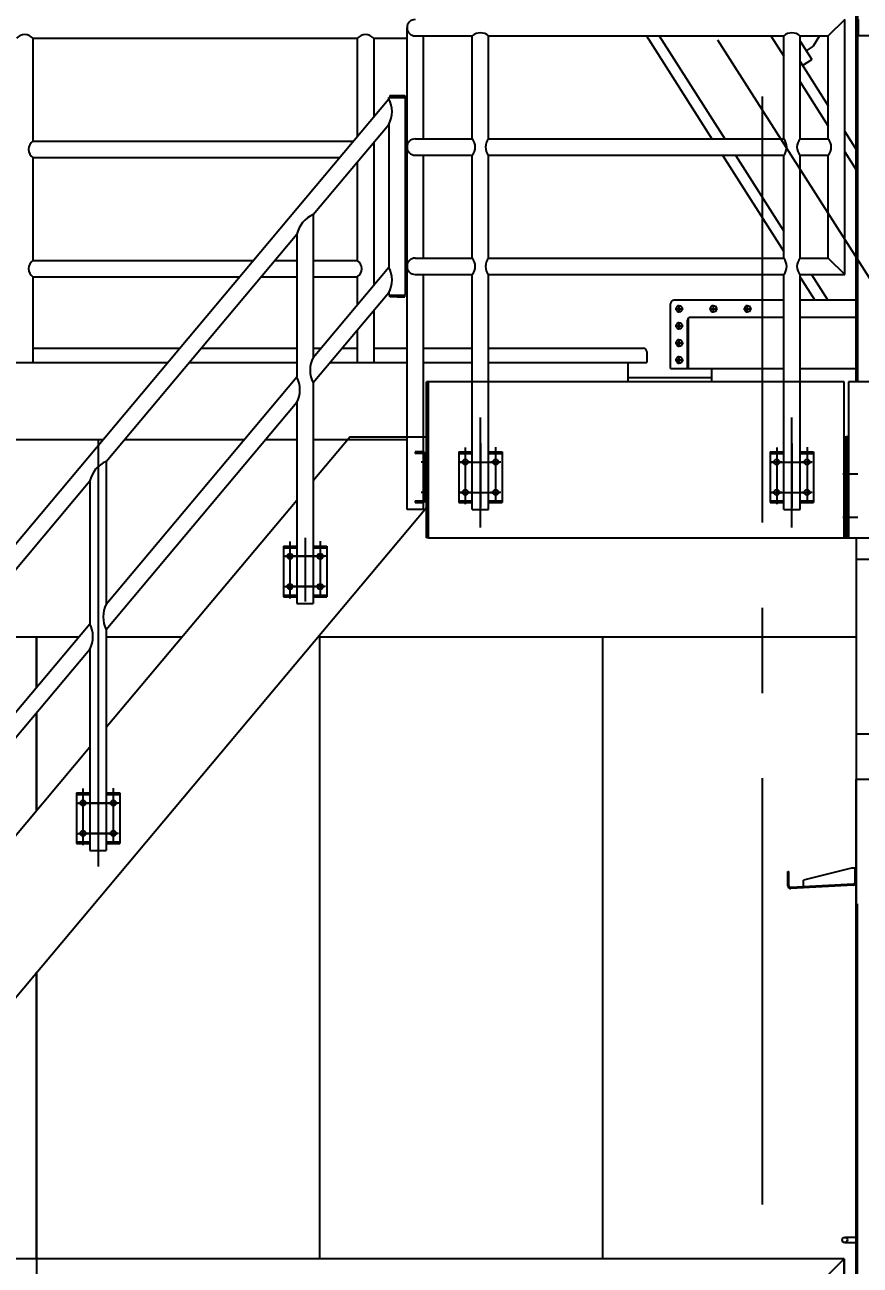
# Model space of a CAD drawing. Header units: millimetres. Extents: x 0 to 42000, y 0 to 29700.
# Drawn here: x 14845 to 17297, y 13895 to 17534 of the extents above; entities that cross this region are included whole.
import ezdxf

# ---------------------------------------------------------------- set-up
doc = ezdxf.new("R2010")
doc.units = ezdxf.units.MM
doc.header["$LTSCALE"] = 1000
doc.linetypes.add('G', pattern=[2, 1.25, -0.25, 0.25, -0.25])
doc.linetypes.add('K', pattern=[2.5, 1.25, -0.25, 0.25, -0.25, 0.25, -0.25])
for name, color, linetype in [('01', 7, 'Continuous'), ('05', 142, 'G'), ('07', 6, 'K'), ('08', 1, 'Continuous')]:
    doc.layers.add(name, color=color, linetype=linetype)
doc.styles.get("Standard").update_dxf_attribs({"font": 'isocp', "width": 0.707, "bigfont": 'intecad.shx'})
doc.dimstyles.new('INTE', dxfattribs={"dimscale": 100, "dimtxt": 3.5, "dimasz": 3, "dimexe": 3, "dimexo": 0, "dimgap": 1, "dimtad": 1, "dimdec": 0, "dimdsep": 46, "dimtxsty": 'Standard', "dimcen": 0, "dimclrd": 1, "dimclre": 1, "dimclrt": 3, "dimaunit": 1, "dimadec": 0, "dimazin": 0, "dimtfac": 1, "dimtmove": 0, "dimatfit": 0, "dimfxl": 1, "dimarcsym": 0})

# ---------------------------------------------------------------- blocks, each defined once
blk = doc.blocks.new('EWR')
for p, q in [((51175.3, 24770.8), (51367.8, 24468.8)), ((51213.2, 24770.8), (51405.8, 24468.8)), ((51540.6, 24770.8), (51578.2, 24711.7)), ((51626.2, 24696), (51635.5, 24681.4)), ((51626.2, 24636.4), (51709.1, 24506.5)), ((51398.4, 24420.8), (51578.2, 24138.9)), ((51436.4, 24420.8), (51578.2, 24198.4)), ((51757.4, 24430.8), (51790.7, 24378.5)), ((51626.2, 24063.6), (51669.8, 23995.3)), ((51659.6, 24070.8), (51707.7, 23995.3))]:
    blk.add_line(p, q)
at = {"ltscale": 1.6}
for p, q in [((51626.2, 24755.5), (51660.7, 24701.4)), ((51682.9, 24770.8), (51665.1, 24741)), ((51665.1, 24741), (51644, 24727.5)), ((51626.2, 24696), (51709.1, 24566)), ((51633.7, 24684.2), (51660.7, 24701.4)), ((51757.4, 24490.3), (51790.7, 24438))]:
    blk.add_line(p, q, dxfattribs=at)
at = {"layer": '05'}
blk.add_line((51515, 28593.1), (51515, 14749.5), dxfattribs=at)
at = {"layer": '05', "color": 142, "linetype": 'G'}
blk.add_line((54207.4, 20332.2), (49635.5, 27501.7), dxfattribs=at)
blk = doc.blocks.new('lmn')
at = {"layer": '01', "color": 7, "linetype": 'Continuous'}
for p, q in [((56622.6, 13861.2), (56622.6, 16556.2)), ((56627.6, 13861.2), (56627.6, 16556.2)), ((56077.9, 13900.6), (56077.9, 14090.6)), ((56410.1, 14100.6), (56087.9, 14100.6)), ((56099.1, 14084.6), (56093.9, 14075.6)), ((56103.9, 14084.6), (56099.1, 14084.6)), ((56103.9, 14064.8), (56103.9, 14086)), ((56103.9, 14084.6), (56108.7, 14084.6)), ((56108.7, 14084.6), (56113.9, 14075.6)), ((56199.1, 14084.6), (56193.9, 14075.6)), ((56203.9, 14084.6), (56199.1, 14084.6)), ((56203.9, 14064.8), (56203.9, 14086)), ((56203.9, 14084.6), (56208.7, 14084.6)), ((56208.7, 14084.6), (56213.9, 14075.6)), ((56299.1, 14084.6), (56293.9, 14075.6)), ((56303.9, 14084.6), (56299.1, 14084.6)), ((56303.9, 14064.8), (56303.9, 14086)), ((56303.9, 14084.6), (56308.7, 14084.6)), ((56308.7, 14084.6), (56313.9, 14075.6)), ((56622.6, 14100.6), (56458.1, 14100.6)), ((56092.1, 14075.6), (56115.3, 14075.6)), ((56093.9, 14075.6), (56099.1, 14066.6)), ((56099.1, 14066.6), (56103.9, 14066.6)), ((56108.7, 14066.6), (56103.9, 14066.6)), ((56113.9, 14075.6), (56108.7, 14066.6)), ((56130.9, 13900.6), (56130.9, 14048.9)), ((56410.1, 14050.6), (56135.9, 14050.6)), ((56192.1, 14075.6), (56215.3, 14075.6)), ((56193.9, 14075.6), (56199.1, 14066.6)), ((56199.1, 14066.6), (56203.9, 14066.6)), ((56208.7, 14066.6), (56203.9, 14066.6)), ((56213.9, 14075.6), (56208.7, 14066.6)), ((56292.1, 14075.6), (56315.3, 14075.6)), ((56293.9, 14075.6), (56299.1, 14066.6)), ((56299.1, 14066.6), (56303.9, 14066.6)), ((56308.7, 14066.6), (56303.9, 14066.6)), ((56313.9, 14075.6), (56308.7, 14066.6)), ((56622.6, 14050.6), (56458.1, 14050.6)), ((56092.1, 14025.6), (56115.3, 14025.6)), ((56099.1, 14034.6), (56093.9, 14025.6)), ((56093.9, 14025.6), (56099.1, 14016.6)), ((56103.9, 14034.6), (56099.1, 14034.6)), ((56099.1, 14016.6), (56103.9, 14016.6)), ((56103.9, 14014.8), (56103.9, 14036)), ((56103.9, 14034.6), (56108.7, 14034.6)), ((56108.7, 14016.6), (56103.9, 14016.6)), ((56108.7, 14034.6), (56113.9, 14025.6)), ((56113.9, 14025.6), (56108.7, 14016.6)), ((56127.9, 13900.6), (56127.9, 14042.6)), ((56092.1, 13975.6), (56115.3, 13975.6)), ((56099.1, 13984.6), (56093.9, 13975.6)), ((56093.9, 13975.6), (56099.1, 13966.6)), ((56103.9, 13984.6), (56099.1, 13984.6)), ((56103.9, 13964.8), (56103.9, 13986)), ((56103.9, 13984.6), (56108.7, 13984.6)), ((56108.7, 13984.6), (56113.9, 13975.6)), ((56113.9, 13975.6), (56108.7, 13966.6)), ((54206.9, 13960), (54637.5, 13960)), ((54700.6, 13960), (54981.2, 13960)), ((55029.5, 13960), (55052, 13960)), ((55115, 13960), (55158.9, 13960)), ((55206.9, 13960), (55304.6, 13960)), ((55352.6, 13960), (55496.1, 13960)), ((55544.1, 13960), (55998.6, 13960)), ((56008.6, 13950), (56008.6, 13918.4)), ((56099.1, 13966.6), (56103.9, 13966.6)), ((56108.7, 13966.6), (56103.9, 13966.6)), ((56092.1, 13925.6), (56115.3, 13925.6)), ((56099.1, 13934.6), (56093.9, 13925.6)), ((56093.9, 13925.6), (56099.1, 13916.6)), ((56103.9, 13934.6), (56099.1, 13934.6)), ((56099.1, 13916.6), (56103.9, 13916.6)), ((56103.9, 13914.8), (56103.9, 13936)), ((56103.9, 13934.6), (56108.7, 13934.6)), ((56108.7, 13916.6), (56103.9, 13916.6)), ((56108.7, 13934.6), (56113.9, 13925.6)), ((56113.9, 13925.6), (56108.7, 13916.6)), ((55953.6, 13874.6), (56198.6, 13874.6)), ((56077.9, 13900.6), (56198.6, 13900.6)), ((56090.9, 13900.6), (56090.9, 13900.6)), ((50898.6, 13692.1), (54412.7, 13692.1)), ((54475.8, 13692.1), (54827.2, 13692.1)), ((54890.2, 13692.1), (54981.2, 13692.1)), ((55029.5, 13692.1), (55304.6, 13692.1)), ((56622.6, 13404.2), (56622.6, 11228.8)), ((53989.9, 13113.1), (54341.3, 13113.1)), ((54217.6, 13113.1), (54217.6, 12965.7)), ((54217.6, 12965.7), (54217.6, 13113.1)), ((54422.1, 13113.1), (54645.2, 13113.1)), ((55043.3, 13113.1), (56622.6, 13113.1)), ((55047.6, 13113.1), (55047.6, 11288.6)), ((55879.6, 11288.6), (55879.6, 13113.1)), ((54217.6, 12603.7), (54217.6, 12890.6)), ((54217.6, 12890.6), (54217.6, 12603.7)), ((54217.6, 11288.6), (54217.6, 12129.2)), ((54217.6, 12129.2), (54217.6, 11228.8))]:
    blk.add_line(p, q, dxfattribs=at)
at = {"layer": '01', "color": 7, "linetype": 'Continuous', "ltscale": 0.714286}
for p, q in [((54206.9, 14869.4), (55158.9, 14869.4)), ((54206.9, 14869.4), (54206.9, 14567.4)), ((55158.9, 14869.4), (55158.9, 14581.4)), ((55206.9, 14869.4), (55206.9, 14638.6)), ((55206.9, 14869.4), (55304.6, 14869.4)), ((54206.9, 14567.4), (55147.2, 14567.4)), ((55206.9, 14563.4), (55206.9, 14144.7)), ((54206.9, 14519.4), (55106.9, 14519.4)), ((54206.9, 14519.4), (54206.9, 14217.4)), ((54206.9, 14519.4), (54206.9, 14217.4)), ((55158.9, 14506.2), (55158.9, 14217.4)), ((54206.9, 14217.4), (54853.5, 14217.4)), ((54916.6, 14217.4), (54981.2, 14217.4)), ((55029.5, 14217.4), (55158.9, 14217.4)), ((54206.9, 14169.4), (54813.2, 14169.4)), ((54206.9, 14169.4), (54206.9, 13918.4)), ((54876.3, 14169.4), (54981.2, 14169.4)), ((55029.5, 14169.4), (55158.9, 14169.4)), ((55158.9, 14169.4), (55158.9, 14087.5)), ((55206.9, 14069.5), (55206.9, 13918.4)), ((55158.9, 14012.3), (55158.9, 13918.4)), ((51182.9, 13918.4), (54602.6, 13918.4)), ((54665.6, 13918.4), (54981.2, 13918.4)), ((55080.1, 13918.4), (55304.6, 13918.4)), ((55352.6, 13918.4), (55496.1, 13918.4)), ((55544.1, 13918.4), (56008.6, 13918.4))]:
    blk.add_line(p, q, dxfattribs=at)
at = {"layer": '01', "color": 7, "linetype": 'Continuous', "ltscale": 0.533333}
for p, q in [((55953.6, 13861.2), (55953.6, 13918.4)), ((56198.6, 13900.6), (56198.6, 13889.3)), ((56198.6, 13889.3), (56198.6, 13861.2))]:
    blk.add_line(p, q, dxfattribs=at)
at = {"layer": '01'}
for p, q in [((56198.6, 13900.6), (56410.1, 13900.6)), ((56458.1, 13900.6), (56627.6, 13900.6))]:
    blk.add_line(p, q, dxfattribs=at)
at = {"layer": '01', "color": 7, "linetype": 'Continuous', "ltscale": 0.714286}
for centre, radius, start, end in [((54182.9, 14847.8), 32.3, 41.9789, 138.0211), ((55182.9, 14847.8), 32.3, 41.9789, 138.0211), ((54222.6, 14543.4), 28.7, 123.1749, 236.8251), ((54222.6, 14193.4), 28.7, 123.1749, 236.8251), ((55143.2, 14193.4), 28.7, 303.1749, 56.8251)]:
    blk.add_arc(centre, radius, start, end, dxfattribs=at)
at = {"layer": '01', "color": 7, "linetype": 'Continuous'}
for centre, radius, start, end in [((56087.9, 14090.6), 10, 90, 180), ((56135.9, 14042.6), 8, 90, 180), ((55998.6, 13950), 10, 0, 90)]:
    blk.add_arc(centre, radius, start, end, dxfattribs=at)
blk = doc.blocks.new('gv')
for p, q in [((64424.2, 17022.3), (64424.2, 13686.5)), ((63484.2, 16417.5), (63484.2, 16925.3)), ((64434.2, 16744.5), (64434.2, 16264.5)), ((63484.2, 14260.8), (63484.2, 16284.5)), ((61198.2, 13686.5), (62062.2, 13686.5)), ((62062.2, 13686.5), (62138.2, 13686.5)), ((64424.2, 13686.5), (62138.2, 13686.5))]:
    blk.add_line(p, q)
at = {"layer": '01', "color": 7, "linetype": 'Continuous'}
for p, q in [((64424.2, 13686.5), (64424.2, 17103)), ((62138.2, 16417.5), (62138.2, 16930)), ((63484.2, 16417.5), (63484.2, 16930)), ((61198.2, 13686.5), (61198.2, 16284.5)), ((62138.2, 13686.5), (62138.2, 16284.5)), ((63484.2, 13686.5), (63484.2, 16284.5)), ((60998.2, 15972.8), (60998.2, 16014.8)), ((60998.2, 16014.8), (61001.2, 16014.8)), ((61001.2, 15972.8), (61001.2, 16014.8)), ((61185.2, 16024.5), (61043.6, 15989.8)), ((61195.2, 16024.5), (61185.2, 16024.5)), ((61195.2, 15982.5), (61195.2, 16024.5)), ((61195.2, 16024.5), (61198.2, 16024.5)), ((61198.2, 15982.5), (61198.2, 16024.5)), ((61190.5, 15977.5), (61006.5, 15967.8)), ((61043.6, 15969.8), (61043.6, 15989.8)), ((61190.6, 15974.5), (61006.6, 15964.8)), ((61201.7, 15919.6), (61198.2, 15919.6)), ((64418.2, 14283.5), (64424.2, 14283.5)), ((61203.2, 13721.5), (61203.2, 13672.5)), ((61203.2, 13721.5), (61203.2, 13672.5)), ((64401.2, 13739.5), (64307.2, 13739.5)), ((64413.2, 13659.1), (64413.2, 13734.9)), ((64413.2, 13721.5), (64413.2, 13672.5)), ((64419.2, 13721.5), (64419.2, 13672.5)), ((64264.2, 13654.5), (61220.2, 13654.5)), ((61221.2, 13654.5), (61315.2, 13654.5)), ((64307.2, 13654.5), (64264.2, 13654.5)), ((64401.2, 13654.5), (64307.2, 13654.5))]:
    blk.add_line(p, q, dxfattribs=at)
at = {"layer": '01'}
for p, q in [((64424.2, 16744.5), (64434.2, 16744.5)), ((64424.2, 16264.5), (64434.2, 16264.5)), ((61198.2, 14941.5), (61165.1, 14941.5)), ((61165.1, 14926.2), (61198.2, 14926.2))]:
    blk.add_line(p, q, dxfattribs=at)
at = {"layer": '01', "color": 7, "linetype": 'Continuous', "ltscale": 1.25}
for p, q in [((64494.2, 16746.5), (64494.2, 16262.5)), ((64494.2, 16746.5), (64504.2, 16746.5)), ((64504.2, 16746.5), (64504.2, 16262.5)), ((64434.2, 16734.5), (64434.2, 16274.5)), ((64444.2, 16734.5), (64434.2, 16734.5)), ((64444.2, 16734.5), (64444.2, 16274.5)), ((64444.2, 16706.5), (64494.2, 16706.5)), ((64493.5, 16704.9), (64509.3, 16680)), ((64509.3, 16680), (64509.3, 16674.1)), ((64493.5, 16664.9), (64509.3, 16640)), ((64509.3, 16640), (64509.3, 16634.1)), ((64493.5, 16624.9), (64509.3, 16600)), ((64509.3, 16600), (64509.3, 16594.1)), ((64493.5, 16584.9), (64509.3, 16560)), ((64509.3, 16560), (64509.3, 16554.1)), ((64493.5, 16544.9), (64509.3, 16520)), ((64493.5, 16500.2), (64509.3, 16475.4)), ((64509.3, 16520), (64509.3, 16514.1)), ((64493.5, 16461.2), (64509.3, 16436.4)), ((64509.3, 16475.4), (64509.3, 16469.5)), ((64493.5, 16421.2), (64509.3, 16396.4)), ((64509.3, 16436.4), (64509.3, 16430.5)), ((64493.5, 16381.2), (64509.3, 16356.4)), ((64509.3, 16396.4), (64509.3, 16390.5)), ((64493.5, 16341.2), (64509.3, 16316.4)), ((64509.3, 16356.4), (64509.3, 16350.5)), ((64444.2, 16302.5), (64494.2, 16302.5)), ((64509.3, 16316.4), (64509.3, 16310.5)), ((64444.2, 16274.5), (64434.2, 16274.5)), ((64444.2, 16274.5), (64434.2, 16274.5)), ((64494.2, 16262.5), (64504.2, 16262.5))]:
    blk.add_line(p, q, dxfattribs=at)
at = {"layer": '01', "ltscale": 1.25}
for p, q in [((64450.6, 16733.4), (64444.2, 16733.4)), ((64444.2, 16733.4), (64444.2, 16724.5)), ((64444.2, 16729.5), (64450.6, 16729.5)), ((64444.2, 16715.6), (64444.2, 16724.5)), ((64444.2, 16719.5), (64450.6, 16719.5)), ((64450.6, 16715.6), (64444.2, 16715.6)), ((64450.6, 16724.5), (64450.6, 16733.4)), ((64450.6, 16724.5), (64450.6, 16715.6)), ((64444.2, 16293.4), (64444.2, 16284.5)), ((64450.6, 16293.4), (64444.2, 16293.4)), ((64444.2, 16289.5), (64450.6, 16289.5)), ((64444.2, 16275.6), (64444.2, 16284.5)), ((64444.2, 16279.5), (64450.6, 16279.5)), ((64450.6, 16275.6), (64444.2, 16275.6)), ((64450.6, 16284.5), (64450.6, 16293.4)), ((64450.6, 16284.5), (64450.6, 16275.6))]:
    blk.add_line(p, q, dxfattribs=at)
at = {"layer": '01', "color": 7, "linetype": 'Continuous', "ltscale": 2}
for p, q in [((61198.2, 15919.6), (61198.2, 13919.6)), ((61201.7, 15919.6), (61201.7, 13919.6)), ((61198.2, 13919.6), (61201.7, 13919.6))]:
    blk.add_line(p, q, dxfattribs=at)
at = {"layer": '01', "color": 7, "linetype": 'Continuous', "ltscale": 1.25}
for centre in [(64491, 16703.5), (64491, 16663.5), (64491, 16623.5), (64491, 16583.5), (64491, 16543.5), (64491, 16498.9), (64491, 16459.9), (64491, 16419.9), (64491, 16379.9), (64491, 16339.9)]:
    blk.add_circle(centre, 2.89, dxfattribs=at)
at = {"layer": '01'}
blk.add_circle((61165.1, 14933.8), 7.62, dxfattribs=at)
at = {"layer": '01', "color": 7, "linetype": 'Continuous'}
for centre, radius, start, end in [((61190.2, 15982.5), 5, 273, 0), ((61190.2, 15982.5), 8, 273, 0), ((61006.2, 15972.8), 8, 180, 273), ((61006.2, 15972.8), 5, 180, 273), ((64401.2, 13721.5), 18, 48.1897, 90), ((64401.2, 13721.5), 18, 0, 48.1897), ((61221.2, 13672.5), 18, 180, 228.1897), ((61221.2, 13672.5), 18, 228.1897, 270), ((64401.2, 13672.5), 18, 270, 311.8103), ((64401.2, 13672.5), 18, 311.8103, 0)]:
    blk.add_arc(centre, radius, start, end, dxfattribs=at)
at = {"layer": '05'}
for p, q in [((64424.2, 17103), (64424.2, 17290)), ((64467.3, 16724.5), (64394.3, 16724.5)), ((64406.5, 16724.5), (64413.3, 16724.5)), ((64536.8, 16504.5), (64209.6, 16504.5)), ((64467.3, 16284.5), (64394.3, 16284.5)), ((64406.5, 16284.5), (64413.3, 16284.5))]:
    blk.add_line(p, q, dxfattribs=at)
at = {"layer": '05', "ltscale": 1.25}
for p, q in [((64455.7, 16724.5), (64382.7, 16724.5)), ((64402.6, 16724.5), (64433.2, 16724.5)), ((64379.1, 16284.5), (64433.2, 16284.5))]:
    blk.add_line(p, q, dxfattribs=at)
at = {"layer": '05', "color": 4, "linetype": 'G', "ltscale": 1.25}
for p, q in [((64431.3, 16724.5), (64459.5, 16724.5)), ((64468, 16504.5), (64054.6, 16504.5)), ((64401, 16284.5), (64431.6, 16284.5)), ((64431.3, 16284.5), (64459.5, 16284.5))]:
    blk.add_line(p, q, dxfattribs=at)
at = {"layer": '07', "color": 6, "linetype": 'K', "ltscale": 1.25}
for p, q in [((64431.2, 16706.5), (64436.2, 16706.5)), ((64431.2, 16302.5), (64436.2, 16302.5))]:
    blk.add_line(p, q, dxfattribs=at)
blk = doc.blocks.new('A$C469A66F5')
for p, q in [((0, 0), (0, 457)), ((6, 457), (0, 457)), ((6, 0), (6, 457)), ((6, 0), (0, 0))]:
    blk.add_line(p, q)
blk = doc.blocks.new('JGDA')
at = {"layer": '01', "color": 7, "linetype": 'Continuous'}
for p, q in [((18786.6, 8284.2), (18786.6, 7574.7)), ((22012.6, 8284.2), (22012.6, 7574.7)), ((18911.6, 8220.2), (18911.6, 7707.7)), ((19586.6, 8220.2), (19586.6, 7707.7)), ((19711.6, 8220.2), (19711.6, 7707.7)), ((20196.6, 8220.2), (20196.6, 7707.7)), ((20321.6, 8220.2), (20321.6, 7707.7)), ((20806.6, 8220.2), (20806.6, 7707.7)), ((20931.6, 8220.2), (20931.6, 7707.7)), ((21416.6, 8220.2), (21416.6, 7707.7)), ((21541.6, 8220.2), (21541.6, 7707.7)), ((21887.6, 8220.2), (21887.6, 7707.7)), ((18786.6, 7707.7), (22012.6, 7707.7)), ((18786.6, 7574.7), (22012.6, 7574.7))]:
    blk.add_line(p, q, dxfattribs=at)
at = {"layer": '01'}
blk.add_line((18786.6, 8220.2), (22012.6, 8220.2), dxfattribs=at)
at = {"layer": '05'}
blk.add_line((18850.6, 8561.5), (18850.6, 7607.8), dxfattribs=at)
blk = doc.blocks.new('*D138')
at = {"layer": '08', "color": 1, "lineweight": -2}
for p, q in [((17008.8, 23638.7), (17008.8, 25040.5)), ((20515, 13051.5), (20515, 25040.5)), ((20215, 24740.5), (17308.8, 24740.5))]:
    blk.add_line(p, q, dxfattribs=at)
at = {"layer": '08', "color": 1}
for points in [[(17308.8, 24790.5), (17308.8, 24690.5), (17008.8, 24740.5)], [(20215, 24790.5), (20215, 24690.5), (20515, 24740.5)]]:
    blk.add_solid(points, dxfattribs=at)
at = {"layer": 'DEFPOINTS', "color": 0}
for p in [(17008.8, 24740.5), (17008.8, 23638.7), (20515, 13051.5)]:
    blk.add_point(p, dxfattribs=at)
at = {"layer": '08', "color": 3, "insert": (18761.9, 25015.5), "char_height": 350, "attachment_point": 5}
blk.add_mtext('P', dxfattribs=at)
blk = doc.blocks.new('*D139')
at = {"layer": '08', "color": 1, "lineweight": -2}
for p, q in [((7471.2, 12678.6), (7471.2, 23609.7)), ((17008.8, 22118), (17008.8, 23609.7)), ((16708.8, 23309.7), (7771.2, 23309.7))]:
    blk.add_line(p, q, dxfattribs=at)
at = {"layer": '08', "color": 1}
for points in [[(7771.2, 23359.7), (7771.2, 23259.7), (7471.2, 23309.7)], [(16708.8, 23359.7), (16708.8, 23259.7), (17008.8, 23309.7)]]:
    blk.add_solid(points, dxfattribs=at)
at = {"layer": 'DEFPOINTS', "color": 0}
for p in [(7471.2, 23309.7), (17008.8, 22118), (7471.2, 12678.6)]:
    blk.add_point(p, dxfattribs=at)
at = {"layer": '08', "color": 3, "insert": (12240, 23584.7), "char_height": 350, "attachment_point": 5}
blk.add_mtext('R-S', dxfattribs=at)

msp = doc.modelspace()

# ---------------------------------------------------------------- linework, layer by layer
for p, q in [((17285.6, 17525.4), (17285.6, 17547.4)), ((17290.6, 17549.4), (17290.6, 17501.4)), ((17285.6, 17525.4), (17285.6, 17503.4)), ((17285.6, 17503.4), (17290.6, 17503.4)), ((17120.1, 16849.4), (17202.9, 16849.4)), ((17120.1, 16801.4), (17251.2, 16801.4)), ((16029.6, 16029.4), (16029.6, 16486.4)), ((17249.6, 16486.4), (16029.6, 16486.4)), ((17249.6, 16029.4), (17249.6, 16486.4)), ((17249.6, 16029.4), (17249.6, 16326.4)), ((17255.6, 16029.4), (17255.6, 16325.4)), ((17255.6, 16325.4), (17255.6, 16043.4)), ((17261.6, 16325.4), (17261.6, 16043.4)), ((16012.6, 16281.4), (15990.6, 16281.4)), ((15990.6, 16281.4), (15990.6, 16276.4)), ((16012.6, 16276.4), (15990.6, 16276.4)), ((16018.6, 16143.4), (16018.6, 16270.4)), ((16023.6, 16143.4), (16023.6, 16270.4)), ((16118.6, 16281.4), (16118.6, 16132.4)), ((16118.6, 16281.4), (16158.1, 16281.4)), ((16118.6, 16276.4), (16158.1, 16276.4)), ((16140.6, 16276.4), (16140.6, 16281.4)), ((16157.2, 16281.4), (16157.2, 16276.4)), ((16206.1, 16281.4), (16245.6, 16281.4)), ((16206.1, 16276.4), (16245.6, 16276.4)), ((16206.9, 16281.4), (16206.9, 16276.4)), ((16223.6, 16276.4), (16223.6, 16281.4)), ((16245.6, 16281.4), (16245.6, 16132.4)), ((17032.6, 16281.4), (17032.6, 16132.4)), ((17032.6, 16281.4), (17072.1, 16281.4)), ((17032.6, 16276.4), (17072.1, 16276.4)), ((17054.6, 16276.4), (17054.6, 16281.4)), ((17071.2, 16281.4), (17071.2, 16276.4)), ((17120.1, 16281.4), (17159.6, 16281.4)), ((17120.1, 16276.4), (17159.6, 16276.4)), ((17120.9, 16281.4), (17120.9, 16276.4)), ((17137.6, 16276.4), (17137.6, 16281.4)), ((17159.6, 16281.4), (17159.6, 16132.4)), ((15990.6, 16137.4), (16012.6, 16137.4)), ((15990.6, 16137.4), (15990.6, 16132.4)), ((15990.6, 16132.4), (16012.6, 16132.4)), ((16118.6, 16137.4), (16158.1, 16137.4)), ((16118.6, 16132.4), (16158.1, 16132.4)), ((16140.6, 16132.4), (16140.6, 16137.4)), ((16157.2, 16137.4), (16157.2, 16132.4)), ((16206.1, 16137.4), (16245.6, 16137.4)), ((16206.1, 16132.4), (16245.6, 16132.4)), ((16206.9, 16137.4), (16206.9, 16132.4)), ((16223.6, 16132.4), (16223.6, 16137.4)), ((17032.6, 16137.4), (17072.1, 16137.4)), ((17032.6, 16132.4), (17072.1, 16132.4)), ((17054.6, 16132.4), (17054.6, 16137.4)), ((17071.2, 16137.4), (17071.2, 16132.4)), ((17120.1, 16137.4), (17159.6, 16137.4)), ((17120.1, 16132.4), (17159.6, 16132.4)), ((17120.9, 16137.4), (17120.9, 16132.4)), ((17137.6, 16132.4), (17137.6, 16137.4)), ((16029.6, 16029.4), (17249.6, 16029.4)), ((17249.6, 16029.4), (17255.6, 16029.4)), ((15604, 16005), (15604, 15856)), ((15604, 16005), (15643.5, 16005)), ((15604, 16000), (15643.5, 16000)), ((15626, 16000), (15626, 16005)), ((15642.6, 16005), (15642.6, 16000)), ((15691.5, 16005), (15731, 16005)), ((15691.5, 16000), (15731, 16000)), ((15692.3, 16005), (15692.3, 16000)), ((15709, 16000), (15709, 16005)), ((15731, 16005), (15731, 15856)), ((15604, 15861), (15643.5, 15861)), ((15604, 15856), (15643.5, 15856)), ((15626, 15856), (15626, 15861)), ((15642.6, 15861), (15642.6, 15856)), ((15691.5, 15861), (15731, 15861)), ((15691.5, 15856), (15731, 15856)), ((15692.3, 15861), (15692.3, 15856)), ((15709, 15856), (15709, 15861)), ((14996.5, 15281.1), (14996.5, 15132.1)), ((14996.5, 15281.1), (15036, 15281.1)), ((14996.5, 15276.1), (15036, 15276.1)), ((15018.5, 15276.1), (15018.5, 15281.1)), ((15035.1, 15281.1), (15035.1, 15276.1)), ((15084, 15281.1), (15123.5, 15281.1)), ((15084, 15276.1), (15123.5, 15276.1)), ((15084.8, 15281.1), (15084.8, 15276.1)), ((15101.5, 15276.1), (15101.5, 15281.1)), ((15123.5, 15281.1), (15123.5, 15132.1)), ((14996.5, 15137.1), (15036, 15137.1)), ((14996.5, 15132.1), (15036, 15132.1)), ((15018.5, 15132.1), (15018.5, 15137.1)), ((15035.1, 15137.1), (15035.1, 15132.1)), ((15084, 15137.1), (15123.5, 15137.1)), ((15084, 15132.1), (15123.5, 15132.1)), ((15084.8, 15137.1), (15084.8, 15132.1)), ((15101.5, 15132.1), (15101.5, 15137.1)), ((17249.4, 13913.8), (17201.4, 13865.8))]:
    msp.add_line(p, q)
for centre in [(16137.6, 16251.4), (16137.6, 16251.4), (16137.6, 16251.4), (16226.6, 16251.4), (16226.6, 16251.4), (16226.6, 16251.4), (17051.6, 16251.4), (17051.6, 16251.4), (17051.6, 16251.4), (17140.6, 16251.4), (17140.6, 16251.4), (17140.6, 16251.4), (16137.6, 16162.4), (16137.6, 16162.4), (16226.6, 16162.4), (16226.6, 16162.4), (17051.6, 16162.4), (17051.6, 16162.4), (17140.6, 16162.4), (17140.6, 16162.4), (15623, 15975), (15623, 15975), (15712, 15975), (15712, 15975), (15623, 15886), (15712, 15886), (15015.5, 15251.1), (15015.5, 15251.1), (15104.5, 15251.1), (15104.5, 15251.1), (15015.5, 15162.1), (15104.5, 15162.1)]:
    msp.add_circle(centre, 8)
for centre, radius, start, end in [((16012.6, 16270.4), 11, 0, 90), ((16012.6, 16270.4), 6, 0, 90), ((16012.6, 16143.4), 11, 270, 0), ((16012.6, 16143.4), 6, 270, 0), ((17269.6, 16043.4), 14, 180, 237.6076), ((17269.6, 16043.4), 8, 180, 200.3641)]:
    msp.add_arc(centre, radius, start, end)
at = {"layer": '01'}
for p, q in [((17251.2, 17549.4), (17202.9, 17501.4)), ((17251.2, 16801.4), (17251.2, 17549.4)), ((17202.9, 17199.4), (17202.9, 17501.4)), ((15913.6, 17317.1), (15913.6, 17321.3)), ((15915.8, 17326.3), (15915.8, 17321.3)), ((15915.8, 17326.3), (15959.8, 17326.3)), ((15959.8, 17326.3), (15959.8, 17321.3)), ((15961.9, 16741.3), (15961.9, 17321.3)), ((17120.1, 17199.4), (17202.9, 17199.4)), ((17120.1, 17151.4), (17202.9, 17151.4)), ((17202.9, 16849.4), (17202.9, 17151.4)), ((17202.9, 16849.4), (17251.2, 16801.4)), ((15691.5, 16558.4), (15913.6, 16823.2)), ((15913.6, 16834.6), (15913.6, 16823.2)), ((15913.6, 16748), (15691.5, 16483.3)), ((15913.6, 16748), (15913.6, 16741.3)), ((15915.8, 16736.3), (15915.8, 16741.3)), ((15959.8, 16736.3), (15959.8, 16741.3)), ((15937.8, 16736.3), (15915.8, 16736.3)), ((15937.8, 16736.3), (15959.8, 16736.3)), ((15084, 15834.5), (15643.2, 16500.9)), ((19026.1, 16486.4), (17262.1, 16486.4)), ((17262.1, 16486.4), (17262.1, 16029.4)), ((15643.2, 16425.7), (15084, 15759.4)), ((15799.6, 16325.2), (15691.5, 16196.4)), ((15799.6, 16325.2), (16023.5, 16325.3)), ((16023.6, 16117.7), (16023.5, 16325.3)), ((17249.6, 16325.4), (17255.6, 16325.4)), ((17261.6, 16325.4), (17255.6, 16325.4)), ((15643.2, 16138.8), (15084, 15472.5)), ((14174.2, 13913.8), (16023.6, 16117.7)), ((16014.6, 16112.4), (15966.6, 16112.4)), ((16158.1, 16112.4), (16206.1, 16112.4)), ((17072.1, 16112.4), (17120.1, 16112.4)), ((17255.6, 16029.4), (17340.9, 16029.4)), ((17262.1, 16029.4), (19026.1, 16029.4)), ((14476.5, 15110.6), (15035.7, 15777)), ((15035.7, 15701.8), (14476.5, 15035.5)), ((15035.7, 15414.9), (14476.5, 14748.6))]:
    msp.add_line(p, q, dxfattribs=at)
at = {"layer": '01', "color": 7, "linetype": 'Continuous'}
for p, q in [((15966.6, 16112.4), (15966.6, 17525.6)), ((15990.6, 17501.4), (16158.1, 17501.4)), ((16014.6, 17199.4), (16014.6, 17501.4)), ((16158.1, 17199.4), (16158.1, 17501.4)), ((16206.1, 17501.4), (17072.1, 17501.4)), ((16206.1, 17199.4), (16206.1, 17501.4)), ((17072.1, 17199.4), (17072.1, 17501.4)), ((17120.1, 17501.4), (17202.9, 17501.4)), ((17120.1, 17199.4), (17120.1, 17501.4)), ((17363.6, 17501.4), (17290.6, 17501.4)), ((15913.6, 17321.3), (15961.9, 17321.3)), ((13057.7, 13913.8), (15913.6, 17317.1)), ((15691.5, 16977.2), (15913.6, 17241.9)), ((15913.6, 17241.9), (15913.6, 16823.2)), ((15990.6, 17199.4), (16158.1, 17199.4)), ((16206.1, 17199.4), (17072.1, 17199.4)), ((15990.6, 17151.4), (16158.1, 17151.4)), ((16014.6, 16849.4), (16014.6, 17151.4)), ((16158.1, 16849.4), (16158.1, 17151.4)), ((16206.1, 17151.4), (17072.1, 17151.4)), ((16206.1, 16849.4), (16206.1, 17151.4)), ((17072.1, 16849.4), (17072.1, 17151.4)), ((17120.1, 16849.4), (17120.1, 17151.4)), ((15691.5, 16977.2), (15691.5, 16558.4)), ((15084, 16253.3), (15643.2, 16919.7)), ((15643.2, 16919.7), (15643.2, 16500.9)), ((15990.6, 16849.4), (16158.1, 16849.4)), ((16206.1, 16849.4), (17072.1, 16849.4)), ((15990.6, 16801.4), (16158.1, 16801.4)), ((16014.6, 16281.2), (16014.6, 16801.4)), ((16158.1, 16112.4), (16158.1, 16801.4)), ((16206.1, 16112.4), (16206.1, 16801.4)), ((16206.1, 16801.4), (17072.1, 16801.4)), ((17072.1, 16112.4), (17072.1, 16801.4)), ((17120.1, 16112.4), (17120.1, 16801.4)), ((15913.6, 16741.3), (15961.9, 16741.3)), ((15691.5, 16483.3), (15691.5, 15863)), ((15643.2, 16425.7), (15643.2, 15863)), ((16014.6, 16137.7), (16014.6, 16276)), ((15084, 16253.3), (15084, 15834.5)), ((14476.5, 15529.4), (15035.7, 16195.8)), ((15035.7, 16195.8), (15035.7, 15777)), ((16014.6, 16112.4), (16014.6, 16132.5)), ((15643.2, 15863), (15643.2, 15836)), ((15643.2, 15836), (15691.5, 15836)), ((15691.5, 15863), (15691.5, 15836)), ((15084, 15759.4), (15084, 15139.1)), ((15035.7, 15701.8), (15035.7, 15139.1)), ((15035.7, 15139.1), (15035.7, 15112.1)), ((15084, 15139.1), (15084, 15112.1)), ((15035.7, 15112.1), (15084, 15112.1)), ((17249.4, 13913.8), (12695.4, 13913.8)), ((17249.4, 13865.8), (17249.4, 13913.8)), ((17249.4, 13913.8), (17249.4, 13165.8))]:
    msp.add_line(p, q, dxfattribs=at)
for centre in [(16137.6, 16162.4), (16226.6, 16162.4), (17051.6, 16162.4), (17140.6, 16162.4), (15623, 15975), (15712, 15975), (15623, 15886), (15623, 15886), (15712, 15886), (15712, 15886), (15015.5, 15251.1), (15104.5, 15251.1), (15015.5, 15162.1), (15015.5, 15162.1), (15104.5, 15162.1), (15104.5, 15162.1)]:
    msp.add_circle(centre, 8, dxfattribs=at)
at = {"layer": '01'}
for centre, radius, start, end in [((15990.6, 17525.4), 24, 90, 270), ((16182.1, 17473.9), 36.5, 48.8879, 131.1121), ((17096.1, 17473.9), 36.5, 48.8879, 131.1121), ((15990.6, 17175.4), 24, 90, 270), ((16130.6, 17175.4), 36.5, 318.8879, 41.1121), ((16233.6, 17175.4), 36.5, 138.8879, 221.1121), ((17044.6, 17175.4), 36.5, 318.8879, 41.1121), ((17147.6, 17175.4), 36.5, 138.8879, 221.1121), ((17175.4, 17175.4), 36.5, 318.8879, 41.1121), ((15990.6, 16825.6), 24, 90, 270), ((16130.6, 16825.4), 36.5, 318.8879, 41.1121), ((16233.6, 16825.4), 36.5, 138.8879, 221.1121), ((17044.6, 16825.4), 36.5, 318.8879, 41.1121), ((17147.6, 16825.4), 36.5, 138.8879, 221.1121)]:
    msp.add_arc(centre, radius, start, end, dxfattribs=at)
at = {"layer": '01', "color": 7, "linetype": 'Continuous'}
for centre, radius, start, end in [((15841.1, 17279.5), 81.7, 332.6223, 27.3777), ((15722.8, 16901.9), 81.6, 112.5858, 167.4104), ((15841.1, 16785.6), 81.7, 332.6223, 27.3777), ((15764, 16520.9), 81.7, 152.6223, 207.3777), ((15570.6, 16463.3), 81.7, 332.6223, 27.3777), ((15115.3, 16178), 81.6, 112.5858, 167.4104), ((15156.5, 15797), 81.7, 152.6223, 207.3777), ((14963.1, 15739.4), 81.7, 332.6223, 27.3777)]:
    msp.add_arc(centre, radius, start, end, dxfattribs=at)
at = {"layer": '05', "color": 4, "linetype": 'G'}
for p, q in [((16182.1, 16059), (16182.1, 16382.1)), ((17096.1, 16059), (17096.1, 16382.1)), ((15059.8, 16314.7), (15059.8, 15063.6)), ((16182.1, 16305.9), (16182.1, 16118.5)), ((17096.1, 16305.9), (17096.1, 16118.5)), ((16137.6, 16294.1), (16137.6, 16127.5)), ((16137.6, 16270.2), (16137.6, 16144.6)), ((16226.6, 16295.2), (16226.6, 16129.7)), ((16226.6, 16270.8), (16226.6, 16143.2)), ((17051.6, 16294.1), (17051.6, 16127.5)), ((17051.6, 16270.2), (17051.6, 16144.6)), ((17140.6, 16295.2), (17140.6, 16129.7)), ((17140.6, 16270.8), (17140.6, 16143.2)), ((16030.2, 16251.4), (16008.3, 16251.4)), ((16121.7, 16251.4), (16239.4, 16251.4)), ((17035.7, 16251.4), (17153.4, 16251.4)), ((17245.5, 16216.4), (17290, 16216.4)), ((16030.7, 16162.4), (16008.3, 16162.4)), ((16122, 16162.4), (16238, 16162.4)), ((17036, 16162.4), (17152, 16162.4)), ((17245.5, 16089.4), (17290, 16089.4)), ((15623, 16017.8), (15623, 15851.2)), ((15667.5, 16029.5), (15667.5, 15842.1)), ((15667.5, 16029.5), (15667.5, 15842.1)), ((15712, 16018.8), (15712, 15853.3)), ((15607.1, 15975), (15724.8, 15975)), ((15727.9, 15975), (15610.2, 15975)), ((15623, 15994.5), (15623, 15866.9)), ((15623, 15993.8), (15623, 15868.2)), ((15712, 15994.5), (15712, 15866.9)), ((15712, 15993.8), (15712, 15868.2)), ((15607.4, 15886), (15723.4, 15886)), ((15727.5, 15886), (15611.5, 15886)), ((15015.5, 15293.9), (15015.5, 15127.3)), ((15060, 15305.6), (15060, 15118.2)), ((15060, 15305.6), (15060, 15118.2)), ((15104.5, 15294.9), (15104.5, 15129.4)), ((14999.6, 15251.1), (15117.3, 15251.1)), ((15120.4, 15251.1), (15002.7, 15251.1)), ((15015.5, 15270.6), (15015.5, 15143)), ((15015.5, 15269.9), (15015.5, 15144.3)), ((15104.5, 15270.6), (15104.5, 15143)), ((15104.5, 15269.9), (15104.5, 15144.3)), ((14999.9, 15162.1), (15116, 15162.1)), ((15120.1, 15162.1), (15004, 15162.1))]:
    msp.add_line(p, q, dxfattribs=at)
at = {"layer": '05'}
for p, q in [((16137.6, 16266.4), (16137.6, 16236.2)), ((16226.6, 16266.4), (16226.6, 16236.2)), ((17051.6, 16266.4), (17051.6, 16236.2)), ((17140.6, 16266.4), (17140.6, 16236.2)), ((16152.6, 16251.4), (16122.6, 16251.4)), ((16241.6, 16251.4), (16211.6, 16251.4)), ((17066.6, 16251.4), (17036.6, 16251.4)), ((17155.6, 16251.4), (17125.6, 16251.4)), ((16152.6, 16162.4), (16122.6, 16162.4)), ((16137.6, 16177.4), (16137.6, 16147.2)), ((16241.6, 16162.4), (16211.6, 16162.4)), ((16226.6, 16177.4), (16226.6, 16147.2)), ((17066.6, 16162.4), (17036.6, 16162.4)), ((17051.6, 16177.4), (17051.6, 16147.2)), ((17155.6, 16162.4), (17125.6, 16162.4)), ((17140.6, 16177.4), (17140.6, 16147.2))]:
    msp.add_line(p, q, dxfattribs=at)

# ---------------------------------------------------------------- block references
for name, p in [('A$C469A66F5', (16023.6, 16029.4)), ('gv', (-43913.6, -964.6))]:
    msp.add_blockref(name, p)
at = {"layer": '01'}
msp.add_blockref('EWR', (-34506.1, -7269.4), dxfattribs=at)
at = {"layer": '05', "xscale": -1}
msp.add_blockref('JGDA', (39297.2, 7745.1), dxfattribs=at)
at = {"layer": '07'}
msp.add_blockref('lmn', (-39338.1, 2625.2), dxfattribs=at)

# ---------------------------------------------------------------- dimensions: what is measured, and where the dimension line sits
at = {"layer": '08'}
for base, p1, p2, text, picture, middle in [((17008.8, 24740.5), (20515, 13051.5), (17008.8, 23638.7), 'P', '*D138', (18761.9, 25015.5)), ((7471.2, 23309.7), (17008.8, 22118), (7471.2, 12678.6), 'R-S', '*D139', (12240, 23584.7))]:
    dim = msp.add_linear_dim(base=base, p1=p1, p2=p2, text=text, dimstyle='INTE', override={"dimgap": 1, "dimdec": 0, "dimzin": 8, "dimpost": '<>', "dimtol": 0, "dimlim": 0, "dimtp": 0, "dimtm": 0, "dimtfac": 0.7}, dxfattribs=at)
    dim.commit()
    dim.dimension.update_dxf_attribs({"geometry": picture, "text_midpoint": middle})

doc.saveas('drawing.dxf')
